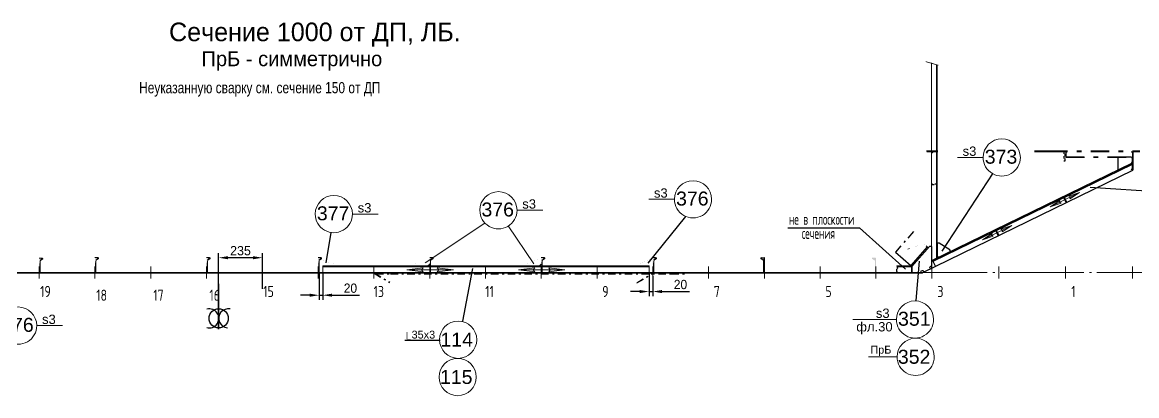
# Model space of a CAD drawing. Header units: millimetres. Extents: x 149544 to 197467, y -3118 to 25363.
# Drawn here: x 173967 to 179961, y 17366 to 19372 of the extents above; entities that cross this region are included whole.
import ezdxf

# ---------------------------------------------------------------- set-up
doc = ezdxf.new("R2010")
doc.units = ezdxf.units.MM
doc.header["$MEASUREMENT"] = 0
for name, pattern in [('DASH5', [225, 100, -50, 25, -50]), ('DASH6', [25, 12.5, -12.5]), ('K5LT32768', [0]), ('K5LT32769', [0]), ('K5LT32781', [90, 40, -20, 10, -20]), ('K5LT32790', [520, 450, -30, 10, -30]), ('K5LT32791', [0])]:
    doc.linetypes.add(name, pattern=pattern)
doc.layers.add('pen_035', color=1, linetype='Continuous')
doc.layers.add('pen_7', color=1, linetype='Continuous')
doc.styles.add('KTEXTSTYLE', font='GOST_AU.SHX', dxfattribs={"width": 0.96, "height": 5})
doc.styles.add('style5', font='arial.ttf', dxfattribs={"height": 3})
doc.dimstyles.new('PB20', dxfattribs={"dimscale": 20, "dimtxt": 2.5, "dimasz": 2.5, "dimexe": 1.25, "dimexo": 0, "dimtad": 1, "dimdec": 0, "dimtxsty": 'Standard', "dimcen": 2.5, "dimclrd": 7, "dimclre": 7, "dimclrt": 4, "dimadec": 0, "dimazin": 0, "dimtfac": 1, "dimtdec": 0, "dimtmove": 0, "dimatfit": 3, "dimfxl": 1.25, "dimarcsym": 0})
doc.dimstyles.new('PB5', dxfattribs={"dimscale": 20, "dimtxt": 2.5, "dimasz": 2.5, "dimexe": 1.25, "dimexo": 0, "dimtad": 1, "dimdec": 0, "dimlfac": 0.25, "dimtxsty": 'Standard', "dimcen": 2.5, "dimclrd": 7, "dimclre": 7, "dimclrt": 4, "dimadec": 0, "dimazin": 0, "dimtfac": 1, "dimtdec": 0, "dimtmove": 0, "dimatfit": 3, "dimfxl": 1.25, "dimarcsym": 0})

# ---------------------------------------------------------------- blocks, each defined once
blk = doc.blocks.new('*D2408')
at = {"color": 7, "lineweight": -2}
for p, q in [((175563.5, 18027.9), (175563.5, 17880.8)), ((175583.5, 18027.9), (175583.5, 17880.8)), ((175513.5, 17905.8), (175463.5, 17905.8)), ((175563.5, 17905.8), (175583.5, 17905.8)), ((175633.5, 17905.8), (175780.9, 17905.8))]:
    blk.add_line(p, q, dxfattribs=at)
at = {"color": 7}
for points in [[(175513.5, 17914.1), (175513.5, 17897.5), (175563.5, 17905.8)], [(175633.5, 17914.1), (175633.5, 17897.5), (175583.5, 17905.8)]]:
    blk.add_solid(points, dxfattribs=at)
at = {"layer": 'Defpoints', "color": 0}
for p in [(175563.5, 18027.9), (175583.5, 18027.9), (175583.5, 17905.8)]:
    blk.add_point(p, dxfattribs=at)
at = {"color": 4, "insert": (175732.2, 17943.3), "char_height": 50, "attachment_point": 5}
blk.add_mtext('\\H50.0;\\W0.965;\\Q0;\\H50.0;\\W0.965;\\Q0;\\Q0;20', dxfattribs=at)
blk = doc.blocks.new('*D2409')
at = {"color": 7, "lineweight": -2}
for p, q in [((177338.5, 18027.9), (177338.5, 17900.5)), ((177358.5, 18008.1), (177358.5, 17900.5)), ((177288.5, 17925.5), (177238.5, 17925.5)), ((177338.5, 17925.5), (177358.5, 17925.5)), ((177408.5, 17925.5), (177555.9, 17925.5))]:
    blk.add_line(p, q, dxfattribs=at)
at = {"color": 7}
for points in [[(177288.5, 17933.8), (177288.5, 17917.1), (177338.5, 17925.5)], [(177408.5, 17933.8), (177408.5, 17917.1), (177358.5, 17925.5)]]:
    blk.add_solid(points, dxfattribs=at)
at = {"layer": 'Defpoints', "color": 0}
for p in [(177338.5, 18027.9), (177358.5, 18008.1), (177358.5, 17925.5)]:
    blk.add_point(p, dxfattribs=at)
at = {"color": 4, "insert": (177507.2, 17963), "char_height": 50, "attachment_point": 5}
blk.add_mtext('\\H50.0;\\W0.965;\\Q0;\\H50.0;\\W0.965;\\Q0;\\Q0;20', dxfattribs=at)
blk = doc.blocks.new('U215')
at = {"layer": 'pen_035', "color": 1, "linetype": 'K5LT32769', "lineweight": 18, "true_color": 0xff0000}
for p in [(-156979, 2634.2), (-156994, 2634.2)]:
    blk.add_line(p, (-156995.7, 2633.8), dxfattribs=at)
blk = doc.blocks.new('U216')
at = {"layer": 'pen_035', "color": 1, "linetype": 'K5LT32769', "lineweight": 18, "true_color": 0xff0000}
for p in [(-156979, 2634.2), (-156995.7, 2633.8)]:
    blk.add_line(p, (-156997.1, 2632.8), dxfattribs=at)
blk = doc.blocks.new('U217')
at = {"layer": 'pen_035', "color": 1, "linetype": 'K5LT32769', "lineweight": 18, "true_color": 0xff0000}
for p in [(-156979, 2634.2), (-156997.1, 2632.8)]:
    blk.add_line(p, (-156997.9, 2631.3), dxfattribs=at)
blk = doc.blocks.new('U218')
at = {"layer": 'pen_035', "color": 1, "linetype": 'K5LT32769', "lineweight": 18, "true_color": 0xff0000}
for p in [(-156979, 2634.2), (-156997.9, 2631.3)]:
    blk.add_line(p, (-156997.9, 2629.5), dxfattribs=at)
blk = doc.blocks.new('U219')
at = {"layer": 'pen_035', "color": 1, "linetype": 'K5LT32769', "lineweight": 18, "true_color": 0xff0000}
for p in [(-156997.9, 2629.5), (-156979, 2634.2)]:
    blk.add_line(p, (-156997.3, 2627.9), dxfattribs=at)
blk = doc.blocks.new('U220')
at = {"layer": 'pen_035', "color": 1, "linetype": 'K5LT32769', "lineweight": 18, "true_color": 0xff0000}
for p in [(-156997.3, 2627.9), (-156979, 2634.2)]:
    blk.add_line(p, (-156996, 2626.8), dxfattribs=at)
blk = doc.blocks.new('U221')
at = {"layer": 'pen_035', "color": 1, "linetype": 'K5LT32769', "lineweight": 18, "true_color": 0xff0000}
for p in [(-156996, 2626.8), (-156979, 2634.2)]:
    blk.add_line(p, (-156986, 2621), dxfattribs=at)
blk = doc.blocks.new('U222')
at = {"layer": 'pen_035', "color": 1, "linetype": 'K5LT32769', "lineweight": 18, "true_color": 0xff0000}
for p in [(-156986, 2621), (-156979, 2634.2)]:
    blk.add_line(p, (-156984.9, 2620.1), dxfattribs=at)
blk = doc.blocks.new('U223')
at = {"layer": 'pen_035', "color": 1, "linetype": 'K5LT32769', "lineweight": 18, "true_color": 0xff0000}
for p in [(-156984.9, 2620.1), (-156979, 2634.2)]:
    blk.add_line(p, (-156984.2, 2618.9), dxfattribs=at)
blk = doc.blocks.new('U224')
at = {"layer": 'pen_035', "color": 1, "linetype": 'K5LT32769', "lineweight": 18, "true_color": 0xff0000}
for p in [(-156984.2, 2618.9), (-156979, 2634.2)]:
    blk.add_line(p, (-156984, 2617.5), dxfattribs=at)
blk = doc.blocks.new('U225')
at = {"layer": 'pen_035', "color": 1, "linetype": 'K5LT32769', "lineweight": 18, "true_color": 0xff0000}
for p in [(-156979, 2634.2), (-156984, 2617.5)]:
    blk.add_line(p, (-156984, 2554.2), dxfattribs=at)
blk = doc.blocks.new('U226')
at = {"layer": 'pen_035', "color": 1, "linetype": 'K5LT32769', "lineweight": 18, "true_color": 0xff0000}
for p, q in [((-156979, 2634.2), (-156984, 2554.2)), ((-156979, 2634.2), (-156979, 2554.2)), ((-156984, 2554.2), (-156979, 2554.2))]:
    blk.add_line(p, q, dxfattribs=at)
blk = doc.blocks.new('U235')
at = {"layer": 'pen_035', "color": 1, "linetype": 'K5LT32769', "lineweight": 18, "true_color": 0xff0000}
for p, q in [((-160579, 2634.2), (-160562.3, 2633.8)), ((-160579, 2634.2), (-160564, 2634.2)), ((-160562.3, 2633.8), (-160564, 2634.2))]:
    blk.add_line(p, q, dxfattribs=at)
blk = doc.blocks.new('U236')
at = {"layer": 'pen_035', "color": 1, "linetype": 'K5LT32769', "lineweight": 18, "true_color": 0xff0000}
for p in [(-160572, 2621), (-160562, 2626.8)]:
    blk.add_line(p, (-160560.7, 2627.9), dxfattribs=at)
blk = doc.blocks.new('U237')
at = {"layer": 'pen_035', "color": 1, "linetype": 'K5LT32769', "lineweight": 18, "true_color": 0xff0000}
for p in [(-160572, 2621), (-160560.7, 2627.9)]:
    blk.add_line(p, (-160560.1, 2629.5), dxfattribs=at)
blk = doc.blocks.new('U238')
at = {"layer": 'pen_035', "color": 1, "linetype": 'K5LT32769', "lineweight": 18, "true_color": 0xff0000}
for p in [(-160572, 2621), (-160560.1, 2629.5)]:
    blk.add_line(p, (-160560.1, 2631.3), dxfattribs=at)
blk = doc.blocks.new('U239')
at = {"layer": 'pen_035', "color": 1, "linetype": 'K5LT32769', "lineweight": 18, "true_color": 0xff0000}
for p in [(-160573.1, 2620.1), (-160560.1, 2631.3)]:
    blk.add_line(p, (-160560.9, 2632.8), dxfattribs=at)
blk = doc.blocks.new('U240')
at = {"layer": 'pen_035', "color": 1, "linetype": 'K5LT32769', "lineweight": 18, "true_color": 0xff0000}
for p in [(-160573.1, 2620.1), (-160560.9, 2632.8)]:
    blk.add_line(p, (-160562.3, 2633.8), dxfattribs=at)
blk = doc.blocks.new('U241')
at = {"layer": 'pen_035', "color": 1, "linetype": 'K5LT32769', "lineweight": 18, "true_color": 0xff0000}
blk.add_line((-160579, 2554.2), (-160574, 2617.5), dxfattribs=at)
blk = doc.blocks.new('U242')
at = {"layer": 'pen_035', "color": 1, "linetype": 'K5LT32769', "lineweight": 18, "true_color": 0xff0000}
for p in [(-160579, 2554.2), (-160574, 2554.2)]:
    blk.add_line(p, (-160574, 2617.5), dxfattribs=at)
blk = doc.blocks.new('U243')
at = {"layer": 'pen_035', "color": 1, "linetype": 'K5LT32769', "lineweight": 18, "true_color": 0xff0000}
for p, q in [((-159979, 2634.2), (-159962.3, 2633.8)), ((-159979, 2634.2), (-159964, 2634.2)), ((-159962.3, 2633.8), (-159964, 2634.2))]:
    blk.add_line(p, q, dxfattribs=at)
blk = doc.blocks.new('U244')
at = {"layer": 'pen_035', "color": 1, "linetype": 'K5LT32769', "lineweight": 18, "true_color": 0xff0000}
for p in [(-159972, 2621), (-159962, 2626.8)]:
    blk.add_line(p, (-159960.7, 2627.9), dxfattribs=at)
blk = doc.blocks.new('U245')
at = {"layer": 'pen_035', "color": 1, "linetype": 'K5LT32769', "lineweight": 18, "true_color": 0xff0000}
for p in [(-159972, 2621), (-159960.7, 2627.9)]:
    blk.add_line(p, (-159960.1, 2629.5), dxfattribs=at)
blk = doc.blocks.new('U246')
at = {"layer": 'pen_035', "color": 1, "linetype": 'K5LT32769', "lineweight": 18, "true_color": 0xff0000}
for p in [(-159972, 2621), (-159960.1, 2629.5)]:
    blk.add_line(p, (-159960.1, 2631.3), dxfattribs=at)
blk = doc.blocks.new('U247')
at = {"layer": 'pen_035', "color": 1, "linetype": 'K5LT32769', "lineweight": 18, "true_color": 0xff0000}
for p in [(-159973.1, 2620.1), (-159960.1, 2631.3)]:
    blk.add_line(p, (-159960.9, 2632.8), dxfattribs=at)
blk = doc.blocks.new('U248')
at = {"layer": 'pen_035', "color": 1, "linetype": 'K5LT32769', "lineweight": 18, "true_color": 0xff0000}
for p in [(-159973.1, 2620.1), (-159960.9, 2632.8)]:
    blk.add_line(p, (-159962.3, 2633.8), dxfattribs=at)
blk = doc.blocks.new('U249')
at = {"layer": 'pen_035', "color": 1, "linetype": 'K5LT32769', "lineweight": 18, "true_color": 0xff0000}
blk.add_line((-159979, 2554.2), (-159974, 2617.5), dxfattribs=at)
blk = doc.blocks.new('U250')
at = {"layer": 'pen_035', "color": 1, "linetype": 'K5LT32769', "lineweight": 18, "true_color": 0xff0000}
for p in [(-159979, 2554.2), (-159974, 2554.2)]:
    blk.add_line(p, (-159974, 2617.5), dxfattribs=at)
blk = doc.blocks.new('U251')
at = {"layer": 'pen_035', "color": 1, "linetype": 'K5LT32769', "lineweight": 18, "true_color": 0xff0000}
for p, q in [((-159379, 2634.2), (-159362.3, 2633.8)), ((-159379, 2634.2), (-159364, 2634.2)), ((-159362.3, 2633.8), (-159364, 2634.2))]:
    blk.add_line(p, q, dxfattribs=at)
blk = doc.blocks.new('U252')
at = {"layer": 'pen_035', "color": 1, "linetype": 'K5LT32769', "lineweight": 18, "true_color": 0xff0000}
for p in [(-159372, 2621), (-159362, 2626.8)]:
    blk.add_line(p, (-159360.7, 2627.9), dxfattribs=at)
blk = doc.blocks.new('U253')
at = {"layer": 'pen_035', "color": 1, "linetype": 'K5LT32769', "lineweight": 18, "true_color": 0xff0000}
for p in [(-159372, 2621), (-159360.7, 2627.9)]:
    blk.add_line(p, (-159360.1, 2629.5), dxfattribs=at)
blk = doc.blocks.new('U254')
at = {"layer": 'pen_035', "color": 1, "linetype": 'K5LT32769', "lineweight": 18, "true_color": 0xff0000}
for p in [(-159372, 2621), (-159360.1, 2629.5)]:
    blk.add_line(p, (-159360.1, 2631.3), dxfattribs=at)
blk = doc.blocks.new('U255')
at = {"layer": 'pen_035', "color": 1, "linetype": 'K5LT32769', "lineweight": 18, "true_color": 0xff0000}
for p in [(-159373.1, 2620.1), (-159360.1, 2631.3)]:
    blk.add_line(p, (-159360.9, 2632.8), dxfattribs=at)
blk = doc.blocks.new('U256')
at = {"layer": 'pen_035', "color": 1, "linetype": 'K5LT32769', "lineweight": 18, "true_color": 0xff0000}
for p in [(-159373.1, 2620.1), (-159360.9, 2632.8)]:
    blk.add_line(p, (-159362.3, 2633.8), dxfattribs=at)
blk = doc.blocks.new('U257')
at = {"layer": 'pen_035', "color": 1, "linetype": 'K5LT32769', "lineweight": 18, "true_color": 0xff0000}
blk.add_line((-159379, 2554.2), (-159374, 2617.5), dxfattribs=at)
blk = doc.blocks.new('U258')
at = {"layer": 'pen_035', "color": 1, "linetype": 'K5LT32769', "lineweight": 18, "true_color": 0xff0000}
for p in [(-159379, 2554.2), (-159374, 2554.2)]:
    blk.add_line(p, (-159374, 2617.5), dxfattribs=at)
blk = doc.blocks.new('U259')
at = {"layer": 'pen_035', "color": 1, "linetype": 'K5LT32769', "lineweight": 18, "true_color": 0xff0000}
for p, q in [((-158779, 2634.2), (-158762.3, 2633.8)), ((-158779, 2634.2), (-158764, 2634.2)), ((-158762.3, 2633.8), (-158764, 2634.2))]:
    blk.add_line(p, q, dxfattribs=at)
blk = doc.blocks.new('U260')
at = {"layer": 'pen_035', "color": 1, "linetype": 'K5LT32769', "lineweight": 18, "true_color": 0xff0000}
for p in [(-158772, 2626), (-158762, 2626.8)]:
    blk.add_line(p, (-158760.7, 2627.9), dxfattribs=at)
blk = doc.blocks.new('U261')
at = {"layer": 'pen_035', "color": 1, "linetype": 'K5LT32769', "lineweight": 18, "true_color": 0xff0000}
for p in [(-158772, 2621), (-158760.7, 2627.9)]:
    blk.add_line(p, (-158760.1, 2629.5), dxfattribs=at)
blk = doc.blocks.new('U262')
at = {"layer": 'pen_035', "color": 1, "linetype": 'K5LT32769', "lineweight": 18, "true_color": 0xff0000}
for p in [(-158772, 2621), (-158760.1, 2629.5)]:
    blk.add_line(p, (-158760.1, 2631.3), dxfattribs=at)
blk = doc.blocks.new('U263')
at = {"layer": 'pen_035', "color": 1, "linetype": 'K5LT32769', "lineweight": 18, "true_color": 0xff0000}
for p in [(-158773.1, 2620.1), (-158760.1, 2631.3)]:
    blk.add_line(p, (-158760.9, 2632.8), dxfattribs=at)
blk = doc.blocks.new('U264')
at = {"layer": 'pen_035', "color": 1, "linetype": 'K5LT32769', "lineweight": 18, "true_color": 0xff0000}
for p in [(-158773.1, 2620.1), (-158760.9, 2632.8)]:
    blk.add_line(p, (-158762.3, 2633.8), dxfattribs=at)
blk = doc.blocks.new('U265')
at = {"layer": 'pen_035', "color": 1, "linetype": 'K5LT32769', "lineweight": 18, "true_color": 0xff0000}
blk.add_line((-158779, 2554.2), (-158774, 2622.5), dxfattribs=at)
blk = doc.blocks.new('U266')
at = {"layer": 'pen_035', "color": 1, "linetype": 'K5LT32769', "lineweight": 18, "true_color": 0xff0000}
for p in [(-158779, 2554.2), (-158774, 2554.2)]:
    blk.add_line(p, (-158774, 2622.5), dxfattribs=at)
blk = doc.blocks.new('U267')
at = {"layer": 'pen_035', "color": 1, "linetype": 'K5LT32769', "lineweight": 18, "true_color": 0xff0000}
for p, q in [((-158179, 2634.2), (-158162.3, 2633.8)), ((-158179, 2634.2), (-158164, 2634.2)), ((-158162.3, 2633.8), (-158164, 2634.2))]:
    blk.add_line(p, q, dxfattribs=at)
blk = doc.blocks.new('U268')
at = {"layer": 'pen_035', "color": 1, "linetype": 'K5LT32769', "lineweight": 18, "true_color": 0xff0000}
for p in [(-158172, 2621), (-158162, 2626.8)]:
    blk.add_line(p, (-158160.7, 2627.9), dxfattribs=at)
blk = doc.blocks.new('U269')
at = {"layer": 'pen_035', "color": 1, "linetype": 'K5LT32769', "lineweight": 18, "true_color": 0xff0000}
for p in [(-158172, 2621), (-158160.7, 2627.9)]:
    blk.add_line(p, (-158160.1, 2629.5), dxfattribs=at)
blk = doc.blocks.new('U270')
at = {"layer": 'pen_035', "color": 1, "linetype": 'K5LT32769', "lineweight": 18, "true_color": 0xff0000}
for p in [(-158172, 2621), (-158160.1, 2629.5)]:
    blk.add_line(p, (-158160.1, 2631.3), dxfattribs=at)
blk = doc.blocks.new('U271')
at = {"layer": 'pen_035', "color": 1, "linetype": 'K5LT32769', "lineweight": 18, "true_color": 0xff0000}
for p in [(-158173.1, 2620.1), (-158160.1, 2631.3)]:
    blk.add_line(p, (-158160.9, 2632.8), dxfattribs=at)
blk = doc.blocks.new('U272')
at = {"layer": 'pen_035', "color": 1, "linetype": 'K5LT32769', "lineweight": 18, "true_color": 0xff0000}
for p in [(-158173.1, 2620.1), (-158160.9, 2632.8)]:
    blk.add_line(p, (-158162.3, 2633.8), dxfattribs=at)
blk = doc.blocks.new('U273')
at = {"layer": 'pen_035', "color": 1, "linetype": 'K5LT32769', "lineweight": 18, "true_color": 0xff0000}
blk.add_line((-158179, 2554.2), (-158174, 2622.5), dxfattribs=at)
blk = doc.blocks.new('U274')
at = {"layer": 'pen_035', "color": 1, "linetype": 'K5LT32769', "lineweight": 18, "true_color": 0xff0000}
for p in [(-158179, 2554.2), (-158174, 2554.2)]:
    blk.add_line(p, (-158174, 2622.5), dxfattribs=at)
blk = doc.blocks.new('U275')
at = {"layer": 'pen_035', "color": 1, "linetype": 'K5LT32769', "lineweight": 18, "true_color": 0xff0000}
for p, q in [((-157574, 2617.5), (-157579, 2554.2)), ((-157574, 2617.5), (-157574, 2554.2)), ((-157579, 2554.2), (-157574, 2554.2))]:
    blk.add_line(p, q, dxfattribs=at)
blk = doc.blocks.new('U276')
at = {"layer": 'pen_035', "color": 1, "linetype": 'K5LT32769', "lineweight": 18, "true_color": 0xff0000}
for p in [(-157572, 2621), (-157562, 2626.8)]:
    blk.add_line(p, (-157560.7, 2627.9), dxfattribs=at)
blk = doc.blocks.new('U277')
at = {"layer": 'pen_035', "color": 1, "linetype": 'K5LT32769', "lineweight": 18, "true_color": 0xff0000}
for p in [(-157572, 2621), (-157560.7, 2627.9)]:
    blk.add_line(p, (-157560.1, 2629.5), dxfattribs=at)
blk = doc.blocks.new('U278')
at = {"layer": 'pen_035', "color": 1, "linetype": 'K5LT32769', "lineweight": 18, "true_color": 0xff0000}
for p in [(-157572, 2621), (-157560.1, 2629.5)]:
    blk.add_line(p, (-157560.1, 2631.3), dxfattribs=at)
blk = doc.blocks.new('U279')
at = {"layer": 'pen_035', "color": 1, "linetype": 'K5LT32769', "lineweight": 18, "true_color": 0xff0000}
for p in [(-157573.1, 2620.1), (-157560.1, 2631.3)]:
    blk.add_line(p, (-157560.9, 2632.8), dxfattribs=at)
blk = doc.blocks.new('U280')
at = {"layer": 'pen_035', "color": 1, "linetype": 'K5LT32769', "lineweight": 18, "true_color": 0xff0000}
for p in [(-157573.1, 2620.1), (-157560.9, 2632.8)]:
    blk.add_line(p, (-157562.3, 2633.8), dxfattribs=at)
blk = doc.blocks.new('U281')
at = {"layer": 'pen_035', "color": 1, "linetype": 'K5LT32769', "lineweight": 18, "true_color": 0xff0000}
blk.add_line((-157579, 2554.2), (-157574, 2617.5), dxfattribs=at)
blk = doc.blocks.new('U282')
at = {"layer": 'pen_035', "color": 1, "linetype": 'K5LT32769', "lineweight": 18, "true_color": 0xff0000}
for p in [(-157562.3, 2633.8), (-157564, 2634.2)]:
    blk.add_line(p, (-157579, 2634.2), dxfattribs=at)
blk = doc.blocks.new('*D3251')
at = {"color": 7, "lineweight": -2}
for p, q in [((175023.5, 17723.4), (175023.5, 18132.2)), ((175208.5, 18107.2), (175073.5, 18107.2)), ((175258.5, 17940.4), (175258.5, 18132.2))]:
    blk.add_line(p, q, dxfattribs=at)
at = {"color": 7}
for points in [[(175073.5, 18115.6), (175073.5, 18098.9), (175023.5, 18107.2)], [(175208.5, 18115.6), (175208.5, 18098.9), (175258.5, 18107.2)]]:
    blk.add_solid(points, dxfattribs=at)
at = {"layer": 'Defpoints', "color": 0}
for p in [(175023.5, 18107.2), (175258.5, 17940.4), (175023.5, 17723.4)]:
    blk.add_point(p, dxfattribs=at)
at = {"color": 4, "insert": (175141, 18144.7), "char_height": 50, "attachment_point": 5}
blk.add_mtext('235', dxfattribs=at)

msp = doc.modelspace()

# ---------------------------------------------------------------- hatches: boundary and pattern name
for points in [[(174058.5, 18024.9), (174063.5, 18024.9), (174063.5, 18088.2), (174063.8, 18089.6), (174064.5, 18090.8), (174065.5, 18091.7), (174075.5, 18097.5), (174076.8, 18098.6), (174077.5, 18100.2), (174077.4, 18102), (174076.6, 18103.5), (174075.2, 18104.5), (174073.5, 18104.9), (174058.5, 18104.9)], [(174358.5, 18027.9), (174363.5, 18027.9), (174363.5, 18091.2), (174363.8, 18092.6), (174364.5, 18093.8), (174365.5, 18094.7), (174375.5, 18100.5), (174376.8, 18101.6), (174377.5, 18103.2), (174377.4, 18105), (174376.6, 18106.5), (174375.2, 18107.5), (174373.5, 18107.9), (174358.5, 18107.9)], [(174958.5, 18027.9), (174963.5, 18027.9), (174963.5, 18091.2), (174963.8, 18092.6), (174964.5, 18093.8), (174965.5, 18094.7), (174975.5, 18100.5), (174976.8, 18101.6), (174977.5, 18103.2), (174977.4, 18105), (174976.6, 18106.5), (174975.2, 18107.5), (174973.5, 18107.9), (174958.5, 18107.9)], [(175558.5, 18027.9), (175563.5, 18027.9), (175563.5, 18091.2), (175563.8, 18092.6), (175564.5, 18093.8), (175565.5, 18094.7), (175575.5, 18100.5), (175576.8, 18101.6), (175577.5, 18103.2), (175577.4, 18105), (175576.6, 18106.5), (175575.2, 18107.5), (175573.5, 18107.9), (175558.5, 18107.9)], [(176158.5, 18027.9), (176163.5, 18027.9), (176163.5, 18091.2), (176163.8, 18092.6), (176164.5, 18093.8), (176165.5, 18094.7), (176175.5, 18100.5), (176176.8, 18101.6), (176177.5, 18103.2), (176177.4, 18105), (176176.6, 18106.5), (176175.2, 18107.5), (176173.5, 18107.9), (176158.5, 18107.9)], [(176758.5, 18027.9), (176763.5, 18027.9), (176763.5, 18091.2), (176763.8, 18092.6), (176764.5, 18093.8), (176765.5, 18094.7), (176775.5, 18100.5), (176776.8, 18101.6), (176777.5, 18103.2), (176777.4, 18105), (176776.6, 18106.5), (176775.2, 18107.5), (176773.5, 18107.9), (176758.5, 18107.9)], [(177358.5, 18027.9), (177363.5, 18027.9), (177363.5, 18091.2), (177363.8, 18092.6), (177364.5, 18093.8), (177365.5, 18094.7), (177375.5, 18100.5), (177376.8, 18101.6), (177377.5, 18103.2), (177377.4, 18105), (177376.6, 18106.5), (177375.2, 18107.5), (177373.5, 18107.9), (177358.5, 18107.9)], [(177958.5, 18027.9), (177953.5, 18027.9), (177953.5, 18091.2), (177953.3, 18092.6), (177952.6, 18093.8), (177951.5, 18094.7), (177941.5, 18100.5), (177940.2, 18101.6), (177939.6, 18103.2), (177939.7, 18105), (177940.5, 18106.5), (177941.8, 18107.5), (177943.5, 18107.9), (177958.5, 18107.9)]]:
    msp.add_hatch(color=0).paths.add_polyline_path(points)
at = {"linetype": 'Continuous'}
msp.add_hatch(color=0, dxfattribs=at).paths.add_polyline_path([(178558.5, 18027.9), (178553.5, 18027.9), (178553.5, 18089.5), (178553.3, 18090.9), (178552.6, 18092.1), (178551.5, 18092.9), (178538.5, 18100.5), (178537.2, 18101.6), (178536.6, 18103.2), (178536.7, 18105), (178537.5, 18106.5), (178538.8, 18107.5), (178540.5, 18107.9), (178554.5, 18107.9), (178556.1, 18107.6), (178557.4, 18106.7), (178558.2, 18105.4), (178558.5, 18103.9)])

# ---------------------------------------------------------------- linework, layer by layer
at = {"color": 0, "linetype": 'K5LT32791', "lineweight": 18}
for p, q in [((178856.5, 18051.3), (178856.5, 19154.4)), ((179938.5, 18577.9), (179938.5, 18677.9)), ((179941.5, 18577.9), (179941.5, 18677.9)), ((178808.5, 18027.9), (179938.5, 18577.9)), ((178809.8, 18025.2), (179939.8, 18575.2)), ((178858.5, 18060.6), (178858.5, 18167.9)), ((178858.5, 18062.9), (178858.5, 18074.4)), ((172987, 18027.9), (178808.6, 18027.9)), ((172987, 18027.9), (178808.5, 18027.9)), ((172987, 18024.9), (178808.5, 18024.9))]:
    msp.add_line(p, q, dxfattribs=at)
at = {"color": 0, "linetype": 'Continuous'}
for p, q in [((178886.5, 18104.8), (178886.5, 19143.4)), ((178888.5, 18105.7), (178888.5, 19142.9)), ((178865.5, 18677.9), (178888.5, 18677.9)), ((178863.2, 18093.5), (179938.5, 18616.8)), ((178865.5, 18088.7), (179937.8, 18610.6)), ((179938.5, 18584.9), (179938.5, 18616.8)), ((178760.5, 18248.1), (178729.7, 18213)), ((178692.2, 18170.4), (178663.3, 18137.5)), ((178715.8, 18197.2), (178708.8, 18189.3)), ((178839.9, 18160.4), (178837.7, 18162.4)), ((178663.3, 18137.5), (178745.9, 18064.9)), ((178858.5, 18091.1), (178888.5, 18105.7)), ((178751.5, 18059.9), (178749.3, 18061.9)), ((178751.5, 18027.9), (178751.5, 18062.9)), ((178878.5, 18062), (178863.2, 18093.5))]:
    msp.add_line(p, q, dxfattribs=at)
at = {"color": 0, "linetype": 'DASH5'}
for p, q in [((178830.4, 18680.9), (178892, 18680.9)), ((178831.7, 18677.9), (178892, 18677.9)), ((179410.8, 18680.9), (179488.4, 18680.9)), ((179410.8, 18677.9), (179488.4, 18677.9)), ((179488.4, 18680.9), (179978.5, 18680.9)), ((179488.4, 18677.9), (179978.5, 18677.9)), ((179578.5, 18649.9), (179939.4, 18649.9)), ((179579.3, 18672.9), (179579.3, 18647.9)), ((179579.3, 18647.9), (179938.5, 18647.9)), ((179938.5, 18672.9), (179938.5, 18647.9)), ((179938.5, 18621.8), (179938.5, 18642.9))]:
    msp.add_line(p, q, dxfattribs=at)
at = {"color": 0, "linetype": 'K5LT32768', "lineweight": 18}
for p, q in [((179135.1, 18645.8), (178996.5, 18645.8)), ((177474.8, 18421.1), (177336.2, 18421.1)), ((179496.2, 18381.1), (179653.6, 18457.7)), ((179547.9, 18414.8), (179496.2, 18381.1)), ((179554.7, 18401), (179496.2, 18381.1)), ((179547.9, 18414.8), (179545.8, 18405.2)), ((179554.7, 18401), (179545.8, 18405.2)), ((179595.1, 18437.8), (179653.6, 18457.7)), ((179595.1, 18437.8), (179604, 18433.6)), ((179601.9, 18424), (179653.6, 18457.7)), ((179601.9, 18424), (179604, 18433.6)), ((175881.7, 18341.7), (175743, 18341.7)), ((176766.8, 18362.3), (176628.2, 18362.3)), ((176134, 18079.4), (176454.7, 18292.8)), ((179131.2, 18203.4), (179288.6, 18280)), ((179230.1, 18260.1), (179288.6, 18280)), ((179236.9, 18246.3), (179288.6, 18280)), ((176581.3, 18279), (176719.2, 18075.2)), ((179182.9, 18237.2), (179131.2, 18203.4)), ((179189.7, 18223.3), (179131.2, 18203.4)), ((179182.9, 18237.2), (179180.8, 18227.6)), ((179189.7, 18223.3), (179180.8, 18227.6)), ((179230.1, 18260.1), (179239, 18255.9)), ((179236.9, 18246.3), (179239, 18255.9)), ((178739.7, 18156.3), (178730.3, 18153.1)), ((174058.5, 17995.9), (174058.5, 18059.9)), ((174358.5, 17995.9), (174358.5, 18059.9)), ((174658.5, 17995.9), (174658.5, 18059.9)), ((174958.5, 17995.9), (174958.5, 18059.9)), ((175258.5, 17995.9), (175258.5, 18059.9)), ((175558.5, 17995.9), (175558.5, 18059.9)), ((175858.5, 17995.9), (175858.5, 18059.9)), ((176123.5, 18052.9), (176036, 18041.9)), ((176036, 18041.9), (176286, 18041.9)), ((176123.5, 18030.9), (176036, 18041.9)), ((176123.5, 18052.9), (176114.8, 18041.9)), ((176123.5, 18030.9), (176114.8, 18041.9)), ((176158.5, 17995.9), (176158.5, 18059.9)), ((176198.5, 18052.9), (176286, 18041.9)), ((176198.5, 18052.9), (176207.3, 18041.9)), ((176198.5, 18030.9), (176286, 18041.9)), ((176198.5, 18030.9), (176207.3, 18041.9)), ((176458.5, 17995.9), (176458.5, 18059.9)), ((176723.5, 18052.9), (176636, 18041.9)), ((176636, 18041.9), (176886, 18041.9)), ((176723.5, 18030.9), (176636, 18041.9)), ((176723.5, 18052.9), (176714.8, 18041.9)), ((176723.5, 18030.9), (176714.8, 18041.9)), ((176758.5, 17995.9), (176758.5, 18059.9)), ((176798.5, 18052.9), (176886, 18041.9)), ((176798.5, 18052.9), (176807.3, 18041.9)), ((176798.5, 18030.9), (176886, 18041.9)), ((176798.5, 18030.9), (176807.3, 18041.9)), ((177058.5, 17995.9), (177058.5, 18059.9)), ((177358.5, 17995.9), (177358.5, 18059.9)), ((177658.5, 17995.9), (177658.5, 18059.9)), ((177958.5, 17995.9), (177958.5, 18059.9)), ((178258.5, 17995.9), (178258.5, 18059.9)), ((178558.5, 17995.9), (178558.5, 18059.9)), ((178858.5, 17995.9), (178858.5, 18059.9)), ((179218.5, 17995.9), (179218.5, 18059.9)), ((179578.5, 17995.9), (179578.5, 18059.9)), ((179938.5, 17995.9), (179938.5, 18059.9)), ((174184, 17742.5), (174045.4, 17742.5)), ((178668.6, 17775.2), (178434.1, 17775.2)), ((178671.9, 17574.6), (178518.3, 17574.6))]:
    msp.add_line(p, q, dxfattribs=at)
at = {"color": 7}
for p, q in [((179186.7, 18560.8), (178912, 18142.9)), ((180123.7, 18457.6), (179710.6, 18485.1)), ((177534.5, 18328.9), (177331.2, 18078.8)), ((176336.7, 17765.8), (176390.5, 18050.2)), ((178791.2, 18088.5), (178772.3, 17877.1))]:
    msp.add_line(p, q, dxfattribs=at)
at = {"color": 0}
for p, q in [((175627, 18243), (175600.3, 18078.9)), ((178834.3, 18165.4), (178745.9, 18064.9))]:
    msp.add_line(p, q, dxfattribs=at)
at = {"color": 0, "linetype": 'K5LT32769', "lineweight": 18}
for p, q in [((178839.9, 18160.4), (178828.7, 18170.3)), ((175583.5, 18027.9), (175583.5, 18062.9)), ((175583.5, 18062.9), (177338.5, 18062.9)), ((175583.5, 18057.7), (177338.5, 18057.7)), ((176148.5, 18062.9), (176158.5, 18072.9)), ((176748.5, 18062.9), (176758.5, 18072.9)), ((177338.5, 18027.9), (177338.5, 18062.9)), ((178751.5, 18062.9), (178670.1, 18062.9)), ((178751.5, 18057.7), (178672.9, 18057.7)), ((178751.5, 18059.9), (178740.3, 18069.8))]:
    msp.add_line(p, q, dxfattribs=at)
at = {"color": 0, "linetype": 'K5LT32790', "lineweight": 18}
msp.add_line((172987, 18027.9), (180188.5, 18027.9), dxfattribs=at)
at = {"color": 0, "linetype": 'K5LT32781', "lineweight": 18}
for p, q in [((175860, 18022.3), (175942.4, 17972.9)), ((175861.5, 18024.9), (175943.9, 17975.5)), ((175870.5, 18022.9), (175948.2, 18022.9)), ((175870.5, 18018.7), (175948.2, 18018.7)), ((175948.2, 18022.9), (177458, 18022.9)), ((175948.2, 18018.7), (177458, 18018.7)), ((176158.5, 18020.9), (176158.5, 18022.6)), ((176162.5, 18020.9), (176162.5, 18022.6)), ((176758.5, 18020.9), (176758.5, 18022.6)), ((176762.5, 18020.9), (176762.5, 18022.6)), ((177271.9, 17972.9), (177358.5, 18024.9)), ((177273.4, 17970.3), (177360.1, 18022.3)), ((177458, 18022.9), (177538.5, 18022.9)), ((177458, 18018.7), (177538.5, 18018.7))]:
    msp.add_line(p, q, dxfattribs=at)
at = {"color": 2}
msp.add_line((175023.5, 17967.5), (175023.5, 17723.4), dxfattribs=at)
msp.add_line((176025.6, 17663.8), (176215.6, 17663.8))
at = {"color": 7, "const_width": 4}
for points in [[(178857.4, 19151.9), (178825.7, 19160.9)], [(178857.4, 19151.9), (178893.9, 19141.3)]]:
    msp.add_lwpolyline(points, dxfattribs=at)
at = {"color": 0}
msp.add_lwpolyline([(178084.8, 18267.8), (178469.4, 18267.8), (178716.6, 18046.5)], dxfattribs=at)
at = {"color": 0, "linetype": 'K5LT32768', "const_width": 0.18}
msp.add_lwpolyline([(178834.3, 18165.4), (178815.5, 18181.9), (178768.1, 18165.9)], dxfattribs=at)
at = {"color": 0, "linetype": 'K5LT32769', "const_width": 0.18}
for points in [[(176158.5, 18102.9), (176148.5, 18102.9), (176078.5, 18072.9), (176078.5, 18062.9), (176148.5, 18062.9)], [(176758.5, 18102.9), (176748.5, 18102.9), (176678.5, 18072.9), (176678.5, 18062.9), (176758.5, 18062.9)], [(176758.5, 18102.9), (176748.5, 18102.9), (176678.5, 18072.9), (176678.5, 18062.9), (176748.5, 18062.9)], [(177358.5, 18102.9), (177348.5, 18102.9), (177278.5, 18072.9), (177278.5, 18062.9), (177358.5, 18062.9)], [(175563.5, 18062.9), (175643.5, 18062.9), (175643.5, 18072.9), (175573.5, 18097.9), (175563.5, 18097.9)]]:
    msp.add_lwpolyline(points, dxfattribs=at)
at = {"const_width": 3}
msp.add_lwpolyline([(176036.2, 17709), (176036.2, 17669.7), (176055.9, 17669.7)], dxfattribs=at)
at = {"color": 0, "linetype": 'DASH6'}
for points in [[(179576.7, 18677.9, 0), (179568.8, 18677.9, 0), (179568.8, 18627.9, 0), (179576.7, 18627.9, 0), (179576.7, 18677.9, 0)], [(178858.5, 18502.9, 0), (178858.5, 18501.9, 0), (178858.8, 18501.2, 0), (178859.5, 18500.9, 0), (178884.5, 18500.9, 0), (178885.5, 18500.7, 0), (178886.3, 18499.9, 0), (178886.5, 18498.9, 0), (178886.5, 18483.9, 0), (178886.8, 18483.2, 0), (178887.5, 18482.9, 0), (178888.5, 18482.9, 0), (178888.5, 18502.9, 0), (178858.5, 18502.9, 0)], [(179583.5, 18405.1, 0), (179580.8, 18403.8, 0), (179566.8, 18432.6, 0), (179538.1, 18418.6, 0), (179536.7, 18421.3, 0), (179568.2, 18436.6, 0), (179583.5, 18405.1, 0)], [(179218.5, 18227.5, 0), (179215.8, 18226.2, 0), (179201.8, 18254.9, 0), (179173.1, 18240.9, 0), (179171.7, 18243.6, 0), (179203.2, 18258.9, 0), (179218.5, 18227.5, 0)]]:
    msp.add_polyline3d(points, dxfattribs=at)
at = {"color": 0, "linetype": 'DASH5'}
msp.add_polyline3d([(179933.5, 18647.9, 0), (179858.5, 18647.9, 0), (179858.5, 18577.9, 0), (179934, 18614.7, 0)], dxfattribs=at)
at = {"color": 0, "linetype": 'Continuous'}
for points in [[(179583.5, 18405.1, 0), (179580.8, 18403.8, 0), (179566.8, 18432.6, 0), (179538.1, 18418.6, 0), (179536.7, 18421.3, 0), (179568.2, 18436.6, 0), (179583.5, 18405.1, 0)], [(179218.5, 18227.5, 0), (179215.8, 18226.2, 0), (179201.8, 18254.9, 0), (179173.1, 18240.9, 0), (179171.7, 18243.6, 0), (179203.2, 18258.9, 0), (179218.5, 18227.5, 0)], [(178856.5, 18167.9, 0), (178846.5, 18167.9, 0), (178751.5, 18059.9, 0), (178751.5, 18027.9, 0)], [(178960.2, 18140.7, 0), (178955.8, 18149.7, 0), (178898.5, 18185.6, 0), (178888.5, 18185.6, 0), (178888.5, 18115.8, 0), (178897.5, 18110.2, 0), (178960.2, 18140.7, 0)]]:
    msp.add_polyline3d(points, dxfattribs=at)
at = {"color": 2}
msp.add_circle((175023.5, 17781.4), 51.6, dxfattribs=at)
at = {"color": 0, "linetype": 'K5LT32768', "lineweight": 18}
for centre in [(176311.5, 17666.6), (176309.3, 17466)]:
    msp.add_circle(centre, 100, dxfattribs=at)
for centre, start, end in [((179235.1, 18645.8), 0, 179.99998), ((179235.1, 18645.8), 179.99998, 0), ((177574.8, 18421.1), 0, 179.99998), ((176528.2, 18362.3), 0, 179.99998), ((175643, 18341.7), 0, 179.99998), ((177574.8, 18421.1), 179.99998, 0), ((175643, 18341.7), 179.99998, 0), ((176528.2, 18362.3), 179.99998, 0), ((178768.6, 17775.2), 0, 179.99998), ((173945.4, 17742.5), 0, 179.99998), ((173945.4, 17742.5), 179.99998, 0), ((178768.6, 17775.2), 179.99998, 0), ((178771.9, 17574.6), 0, 179.99998), ((178771.9, 17574.6), 179.99998, 0)]:
    msp.add_arc(centre, 100, start, end, dxfattribs=at)
at = {"color": 0, "linetype": 'Continuous'}
for centre, radius, start, end in [((178858.5, 18677.9), 7, 270, 360), ((179938.5, 18577.9), 7, 90, 205.95376), ((178856.5, 18051.3), 10, 147.97819, 205.95396), ((178856.5, 18051.3), 10, 90, 147.97819), ((178808.5, 18027.9), 10, 102.97535, 179.96727), ((178808.5, 18027.9), 10, 25.98033, 102.97537)]:
    msp.add_arc(centre, radius, start, end, dxfattribs=at)
at = {"color": 0, "linetype": 'DASH5'}
for centre, start, end in [((179579.3, 18677.9), 270, 0), ((179938.5, 18677.9), 180, 270), ((179938.5, 18647.9), 180, 270), ((179938.5, 18616.8), 147.97506, 205.95202), ((179938.5, 18616.8), 89.99998, 147.97504)]:
    msp.add_arc(centre, 5, start, end, dxfattribs=at)
at = {"color": 2}
for centre, start, end in [((174972.7, 17781.4), 255.38598, 103.24624), ((175075.9, 17781.4), 79.35662, 263.77772)]:
    msp.add_arc(centre, 51.6, start, end, dxfattribs=at)
at = {"color": 0}
msp.add_spline([(178670.1, 18062.9), (178673.7, 18052), (178669.7, 18044.3), (178673.3, 18027.9)], degree=3, dxfattribs=at)

# ---------------------------------------------------------------- block references
for name, p in [('U235', (334637.5, 15470.7)), ('U240', (334637.5, 15470.7)), ('U239', (334637.5, 15470.7)), ('U238', (334637.5, 15470.7)), ('U237', (334637.5, 15470.7)), ('U235', (334937.5, 15473.7)), ('U240', (334937.5, 15473.7)), ('U239', (334937.5, 15473.7)), ('U238', (334937.5, 15473.7)), ('U237', (334937.5, 15473.7)), ('U236', (334937.5, 15473.7)), ('U243', (334937.5, 15473.7)), ('U248', (334937.5, 15473.7)), ('U247', (334937.5, 15473.7)), ('U246', (334937.5, 15473.7)), ('U245', (334937.5, 15473.7)), ('U244', (334937.5, 15473.7)), ('U251', (334937.5, 15473.7)), ('U256', (334937.5, 15473.7)), ('U255', (334937.5, 15473.7)), ('U254', (334937.5, 15473.7)), ('U253', (334937.5, 15473.7)), ('U252', (334937.5, 15473.7)), ('U259', (334937.5, 15473.7)), ('U264', (334937.5, 15473.7)), ('U263', (334937.5, 15473.7)), ('U262', (334937.5, 15473.7)), ('U261', (334937.5, 15473.7)), ('U260', (334937.5, 15473.7)), ('U267', (334937.5, 15473.7)), ('U272', (334937.5, 15473.7)), ('U271', (334937.5, 15473.7)), ('U270', (334937.5, 15473.7)), ('U269', (334937.5, 15473.7)), ('U268', (334937.5, 15473.7)), ('U282', (334937.5, 15473.7)), ('U280', (334937.5, 15473.7)), ('U279', (334937.5, 15473.7)), ('U278', (334937.5, 15473.7)), ('U277', (334937.5, 15473.7)), ('U276', (334937.5, 15473.7)), ('U218', (334937.5, 15473.7)), ('U219', (334937.5, 15473.7)), ('U217', (334937.5, 15473.7)), ('U220', (334937.5, 15473.7)), ('U216', (334937.5, 15473.7)), ('U221', (334937.5, 15473.7)), ('U215', (334937.5, 15473.7)), ('U222', (334937.5, 15473.7)), ('U223', (334937.5, 15473.7)), ('U224', (334937.5, 15473.7)), ('U225', (334937.5, 15473.7)), ('U226', (334937.5, 15473.7)), ('U241', (334637.5, 15470.7)), ('U242', (334637.5, 15470.7)), ('U236', (334637.5, 15470.7)), ('U241', (334937.5, 15473.7)), ('U242', (334937.5, 15473.7)), ('U249', (334937.5, 15473.7)), ('U250', (334937.5, 15473.7)), ('U257', (334937.5, 15473.7)), ('U258', (334937.5, 15473.7)), ('U265', (334937.5, 15473.7)), ('U266', (334937.5, 15473.7)), ('U273', (334937.5, 15473.7)), ('U274', (334937.5, 15473.7)), ('U275', (334937.5, 15473.7)), ('U281', (334937.5, 15473.7))]:
    msp.add_blockref(name, p, dxfattribs=at)

# ---------------------------------------------------------------- texts
at = {"color": 0, "char_height": 2.5, "attachment_point": 1, "style": 'KTEXTSTYLE'}
for s, insert in [('\\H3.5;\\W0.965;\\Q15;\\Q0;\\W0.765;\\H60.00;{\\c16711935;не в плоскости }', (178091, 18344.2)), ('\\H3.5;\\W0.965;\\Q15;\\Q0;\\W0.765;\\H60.00;{\\c16711935; сечения}', (178136.3, 18268.3)), ('{\\H24x;\\W0.965;\\C6;19}', (174063.2, 17955.9)), ('{\\H24x;\\W0.965;\\C6;18}', (174365, 17935.8)), ('{\\H24x;\\W0.965;\\C6;17}', (174671.9, 17935.8)), ('{\\H24x;\\W0.965;\\C6;16}', (174973.7, 17935.8)), ('{\\H24x;\\W0.965;\\C6;15}', (175263.2, 17955.9)), ('{\\H24x;\\W0.965;\\C6;13}', (175856.8, 17955.9)), ('{\\H24x;\\W0.965;\\C6;11}', (176456.8, 17955.9)), ('{\\H24x;\\W0.965;\\C6; 9}', (177056.8, 17955.9)), ('{\\H24x;\\W0.965;\\C6; 7}', (177656.8, 17955.9)), ('{\\H24x;\\W0.965;\\C6; 5}', (178256.8, 17955.9)), ('{\\H24x;\\W0.965;\\C6; 3}', (178859.2, 17955.9)), ('{\\H24x;\\W0.965;\\C6; 1}', (179579.2, 17955.9))]:
    msp.add_mtext(s, dxfattribs=dict(at, insert=insert))
at = {"layer": 'pen_7', "color": 0, "style": 'style5'}
for s, height, width, p in [('Сечение ', 100, 0.965, (174756.8, 19270.5)), ('1000 ', 100, 0.965, (175336.6, 19270.5)), ('от ДП', 100, 0.965, (175673.9, 19270.5)), ('ЛБ', 100, 0.965, (176111.2, 19270.5)), (', ', 100, 0.965, (176036.3, 19270.5)), ('.', 100, 0.965, (176288.1, 19270.5)), ('ПрБ ', 80, 0.965, (174931.5, 19136.2)), ('симметрично', 80, 0.965, (175235.7, 19136.2)), ('- ', 80, 0.965, (175169.8, 19136.2)), ('Неуказанную сварку см', 60, 0.765, (174596, 18990.8)), ('. ', 60, 0.765, (175299.1, 18990.8)), ('сечение ', 60, 0.765, (175334.8, 18990.8)), ('150 ', 60, 0.765, (175596.3, 18990.8)), ('от ДП', 60, 0.765, (175721.1, 18990.8))]:
    msp.add_text(s, height=height, dxfattribs=dict(at, width=width)).set_placement(p)
for s, height, p in [('s3', 50, (179024.8, 18654.6)), ('s3', 50, (177364.5, 18430)), ('s3', 50, (175771.4, 18350.5)), ('s3', 50, (176656.5, 18371.1)), ('s3', 50, (174073.7, 17751.4)), ('s3', 50, (178558.3, 17784)), ('фл.30', 50, (178452.8, 17711.2)), ('35х3', 42, (176060.9, 17673)), ('ПрБ', 42, (178528.4, 17591.9))]:
    msp.add_text(s, height=height, dxfattribs=at).set_placement(p)
at = {"layer": 'pen_7', "color": 2, "style": 'style5'}
for s, p in [('373', (179143.8, 18612.4)), ('376', (177483.5, 18387.7)), ('376', (176436.9, 18328.8)), ('377', (175551.7, 18308.3)), ('351', (178677.3, 17741.8)), ('376', (173854.1, 17709.1)), ('114', (176216.2, 17629.6)), ('352', (178676.5, 17537.6)), ('115', (176213.9, 17429))]:
    msp.add_text(s, height=75, dxfattribs=at).set_placement(p)

# ---------------------------------------------------------------- dimensions: what is measured, and where the dimension line sits
at = {"color": 2}
dim = msp.add_linear_dim(base=(175023.5, 18107.2), p1=(175258.5, 17940.4), p2=(175023.5, 17723.4), text='235', dimstyle='PB5', dxfattribs=at)
dim.commit()
dim.dimension.update_dxf_attribs({"geometry": '*D3251', "text_midpoint": (175141, 18107.2), "dimtype": 160})
at = {"color": 0}
for base, p1, p2, picture, middle in [((175583.5, 17905.8), (175563.5, 18027.9), (175583.5, 18027.9), '*D2408', (175732.2, 17905.8)), ((177358.5, 17925.5), (177338.5, 18027.9), (177358.5, 18008.1), '*D2409', (177507.2, 17925.5))]:
    dim = msp.add_linear_dim(base=base, p1=p1, p2=p2, text='\\H50.0;\\W0.965;\\Q0;\\H50.0;\\W0.965;\\Q0;\\Q0;20', dimstyle='PB20', dxfattribs=at)
    dim.commit()
    dim.dimension.update_dxf_attribs({"geometry": picture, "text_midpoint": middle, "dimtype": 160})

doc.saveas('drawing.dxf')
